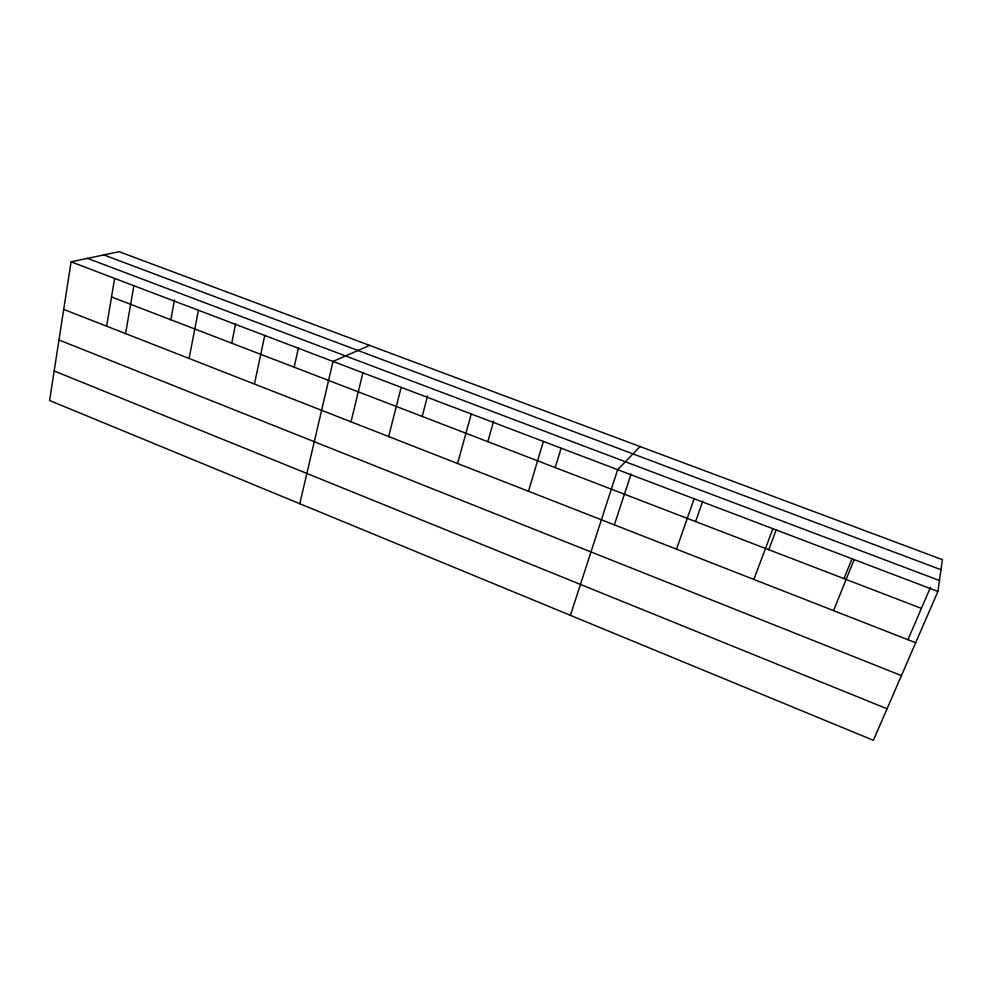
<?xml version="1.0" encoding="UTF-8"?>
<svg xmlns="http://www.w3.org/2000/svg" width="992" height="992" viewBox="0 0 992 992"><rect width="100%" height="100%" fill="white"/><g stroke="black" fill="none" stroke-linecap="round" stroke-linejoin="round"><path stroke-width="1.49" d="M937.911 591.443L942.4 559.649L119.114 251.683L71.077 261.838L49.6 400.508L873.382 740.317L937.911 591.443L71.077 261.838M106.64 326.132L114.564 278.851M125.562 333.597L133.87 285.708M170.835 319.771L174.493 300.018M189.112 358.472L198.4 310.248M231.694 343.182L235.612 323.938M254.436 384.028L264.765 335.482M294.153 367.201L298.468 347.82M299.795 503.713L333.027 361.435L369.582 345.365M351.032 421.749L363.022 372.36M388.641 436.542L401.177 387.351M422.195 416.429L427.577 395.969M457.56 463.5L471.274 414.011M487.816 441.663L493.656 421.067M528.463 491.238L543.405 441.44M555.198 467.567L561.075 448.334M570.425 615.35L617.656 469.675L640.076 446.561M614.37 524.78L631.073 473.99M676.507 549.171L694.14 498.753M695.578 521.556L702.745 501.22M753.846 579.427L772.929 528.711M768.738 549.68L776.228 529.84M843.981 578.621L852.041 558.657M833.54 610.613L854.149 559.587M907.953 639.654L930.409 587.5M103.813 254.919L940.986 569.718M87.494 258.366L939.461 580.518M111.526 296.968L921.407 608.394M63.711 309.405L915.678 642.754M58.974 339.983L901.43 675.614M54.176 370.958L887.059 708.784"/></g></svg>
